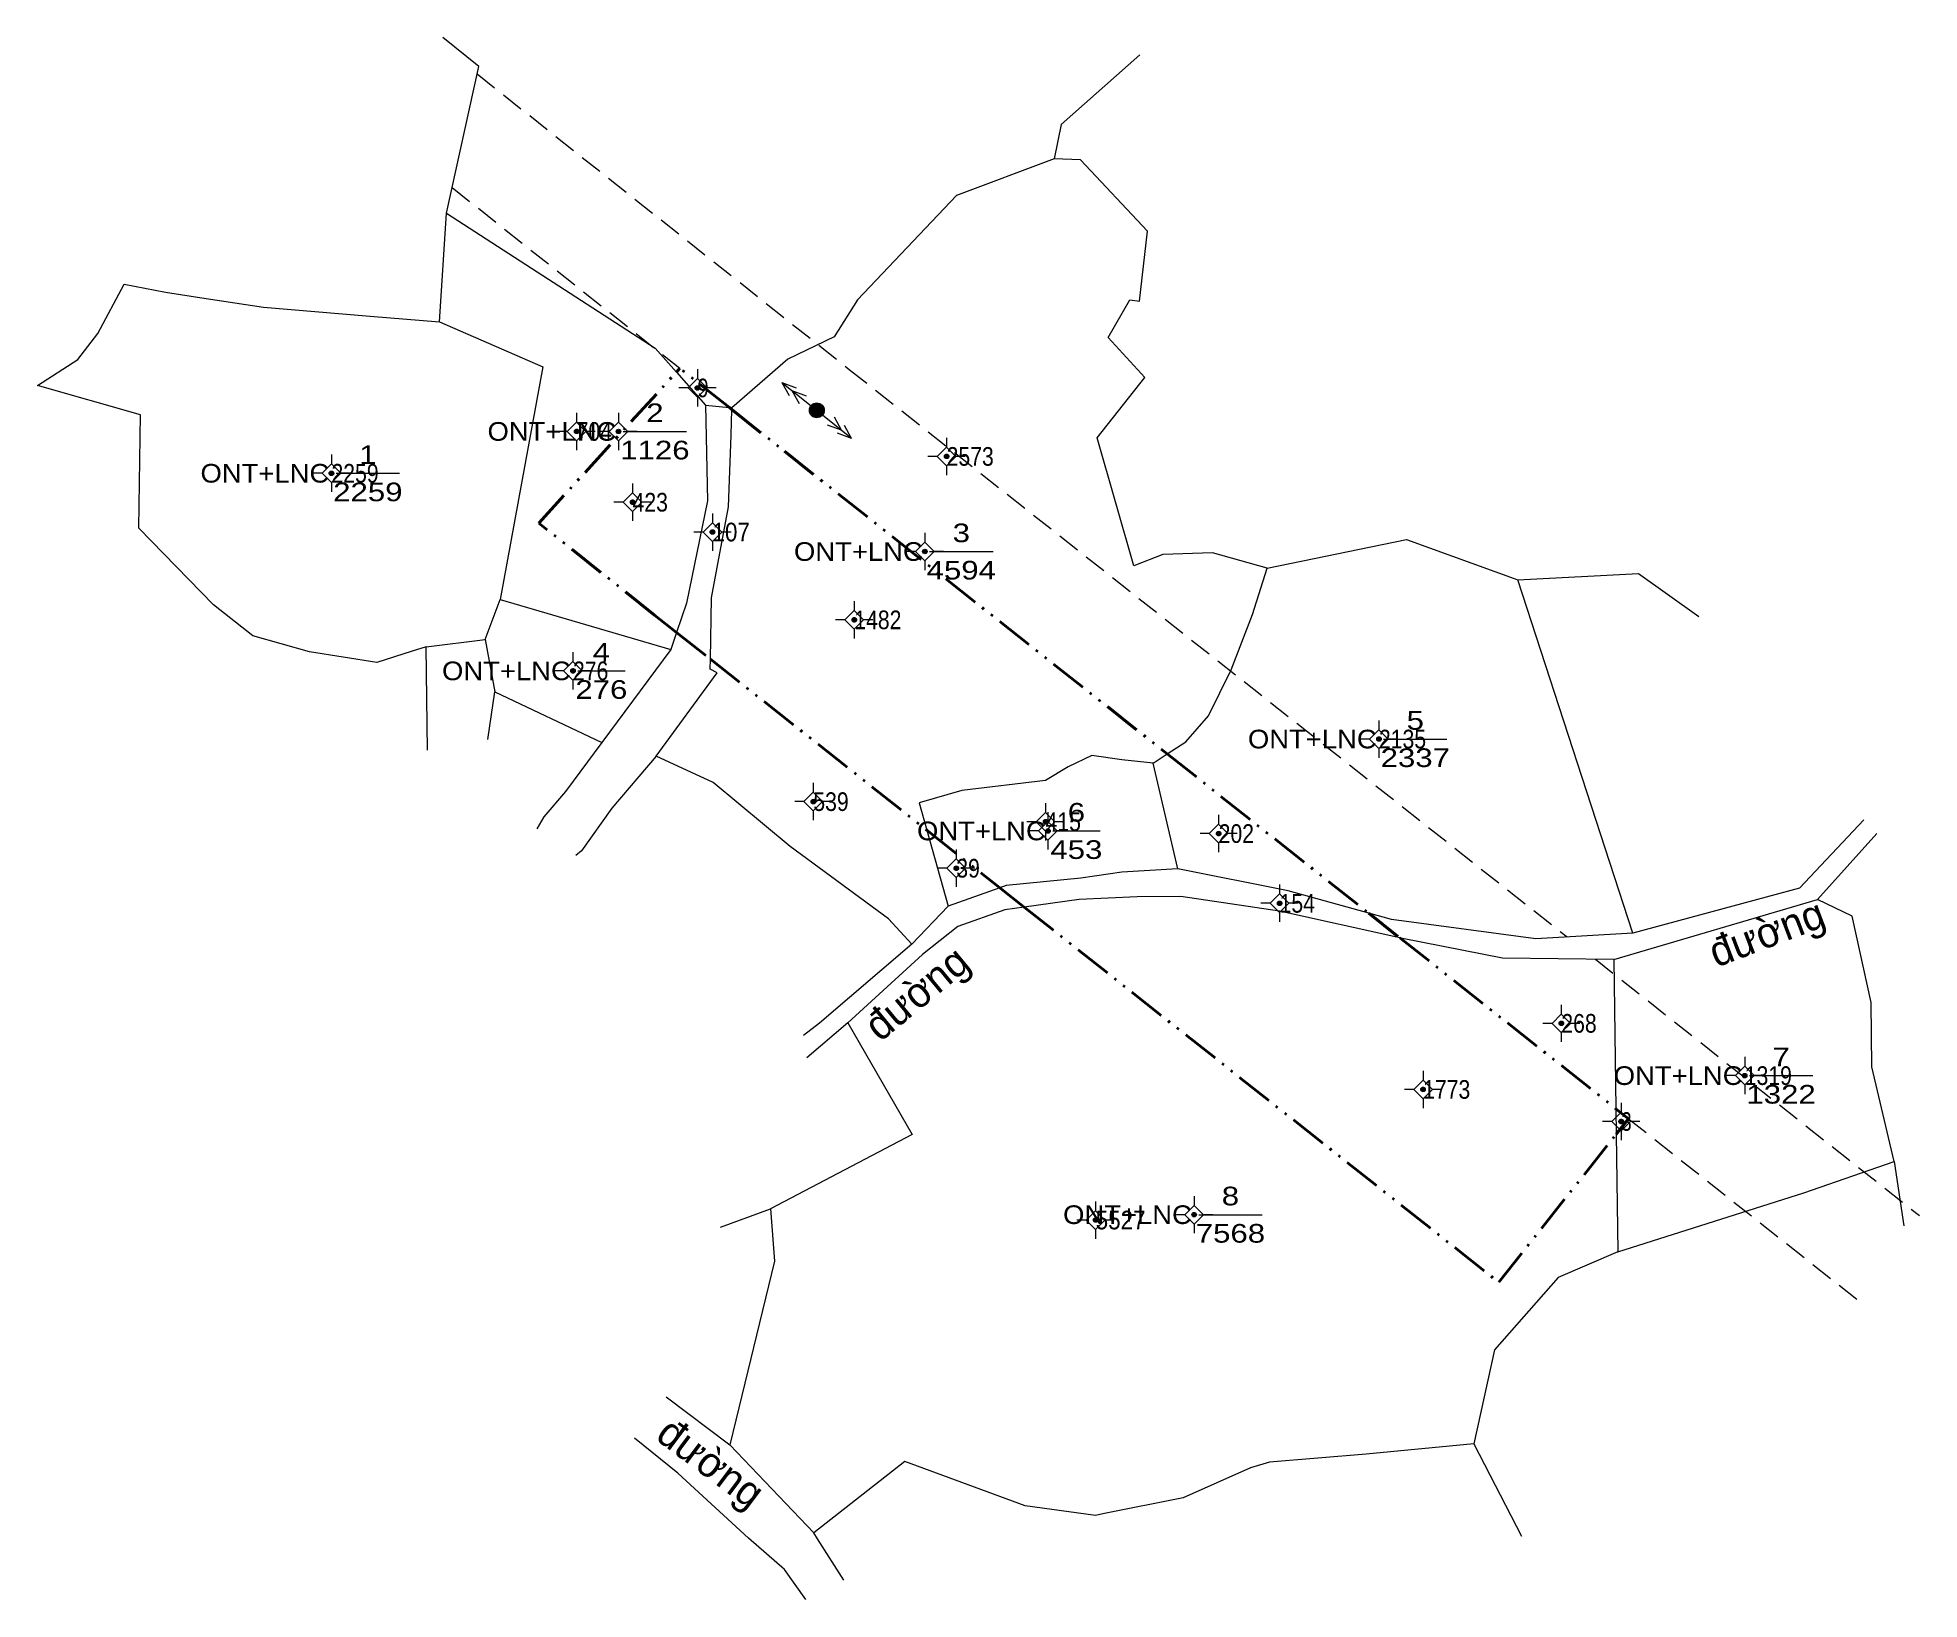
# Model space of a CAD drawing. Header units: metres. Extents: x 538613 to 538865, y 1837494 to 1837703.
import ezdxf
from ezdxf.enums import TextEntityAlignment as Align

# ---------------------------------------------------------------- set-up
doc = ezdxf.new("R2010")
doc.units = ezdxf.units.M
doc.linetypes.add('DASH_DOUBLE_DOT', pattern=[9.2, 5, -1.2, 0.3, -1.2, 0.3, -1.2])
doc.linetypes.add('MEDIUM_DASHED', pattern=[4.5, 3, -1.5])
for name, color, linetype, lineweight in [('10', 7, 'Continuous', 13), ('11', 7, 'Continuous', 13), ('13', 7, 'Continuous', 13), ('14', 7, 'MEDIUM_DASHED', 13), ('17', 7, 'Continuous', 13), ('20', 7, 'MEDIUM_DASHED', 13)]:
    doc.layers.add(name, color=color, linetype=linetype, lineweight=lineweight)
doc.layers.add('21', color=7, linetype='Continuous')
doc.layers.add('28', color=7, linetype='Continuous')

msp = doc.modelspace()

# ---------------------------------------------------------------- hatches: boundary and pattern name
at = {"layer": '11'}
for points in [[(538691.339, 1837650.69, 1), (538690.739, 1837650.69, 1)], [(538652.849, 1837645.08, 1), (538652.249, 1837645.08, 1)], [(538732.409, 1837634.59, 1), (538731.809, 1837634.59, 1)], [(538685.229, 1837618.59, 1), (538684.629, 1837618.59, 1)], [(538793.279, 1837609.45, 1), (538792.679, 1837609.45, 1)], [(538748.909, 1837597.13, 1), (538748.309, 1837597.13, 1)], [(538842.319, 1837564.33, 1), (538841.719, 1837564.33, 1)], [(538768.499, 1837545.69, 1), (538767.899, 1837545.69, 1)]]:
    msp.add_hatch(color=256, dxfattribs=at).paths.add_polyline_path(points)
at = {"layer": '17'}
msp.add_hatch(color=256, dxfattribs=at).paths.add_polyline_path([(538718.4, 1837652.891, 1), (538716.839, 1837654.142, 1)])
at = {"layer": '20'}
for points in [[(538701.919, 1837656.52, 1), (538701.319, 1837656.52, 1)], [(538685.719, 1837650.69, 1), (538685.119, 1837650.69, 1)], [(538735.319, 1837647.34, 1), (538734.719, 1837647.34, 1)], [(538652.849, 1837645.08, 1), (538652.249, 1837645.08, 1)], [(538693.219, 1837641.2, 1), (538692.619, 1837641.2, 1)], [(538703.929, 1837637.2, 1), (538703.329, 1837637.2, 1)], [(538722.939, 1837625.43, 1), (538722.339, 1837625.43, 1)], [(538685.229, 1837618.59, 1), (538684.629, 1837618.59, 1)], [(538793.279, 1837609.45, 1), (538792.679, 1837609.45, 1)], [(538717.449, 1837601.06, 1), (538716.849, 1837601.06, 1)], [(538748.589, 1837598.37, 1), (538747.989, 1837598.37, 1)], [(538771.789, 1837596.78, 1), (538771.189, 1837596.78, 1)], [(538736.619, 1837592.13, 1), (538736.019, 1837592.13, 1)], [(538779.959, 1837587.43, 1), (538779.359, 1837587.43, 1)], [(538817.729, 1837571.34, 1), (538817.129, 1837571.34, 1)], [(538799.199, 1837562.48, 1), (538798.599, 1837562.48, 1)], [(538842.319, 1837564.33, 1), (538841.719, 1837564.33, 1)], [(538825.759, 1837558.18, 1), (538825.159, 1837558.18, 1)], [(538755.299, 1837544.97, 1), (538754.699, 1837544.97, 1)]]:
    msp.add_hatch(color=256, dxfattribs=at).paths.add_polyline_path(points)

# ---------------------------------------------------------------- linework, layer by layer
at = {"layer": '10'}
for p, q in [((538667.03, 1837665.37), (538667.96, 1837679.94)), ((538657.74, 1837666.15), (538667.03, 1837665.37)), ((538777.99, 1837632.35), (538796.69, 1837636.22)), ((538796.69, 1837636.22), (538811.6, 1837630.81)), ((538827.02, 1837583.44), (538811.6, 1837630.81)), ((538675.15, 1837628.18), (538698.07, 1837621.44)), ((538665.25, 1837621.8), (538663.39, 1837621.21)), ((538665.42, 1837607.94), (538665.25, 1837621.8)), ((538673.15, 1837622.8), (538674.46, 1837615.76)), ((538698.07, 1837621.44), (538688.78, 1837609)), ((538673.5, 1837609.41), (538674.46, 1837615.76)), ((538674.46, 1837615.76), (538688.78, 1837609)), ((538762.69, 1837606.24), (538764.58, 1837607.47)), ((538766, 1837592.07), (538762.69, 1837606.24)), ((538681.04, 1837599.01), (538680.08, 1837597.41)), ((538851.76, 1837587.96), (538859.73, 1837596.81)), ((538686.05, 1837594.48), (538685.3, 1837593.85)), ((538824.49, 1837579.9), (538851.76, 1837587.96)), ((538856.43, 1837585.69), (538851.76, 1837587.96)), ((538730.37, 1837581.97), (538735.25, 1837587.03)), ((538721.78, 1837571.43), (538716.28, 1837566.73)), ((538862.06, 1837552.81), (538863.37, 1837544.21)), ((538704.69, 1837544.01), (538711.41, 1837546.47)), ((538697.42, 1837521.28), (538705.96, 1837514.84)), ((538699, 1837511.05), (538693.17, 1837515.72)), ((538705.96, 1837514.84), (538717.2, 1837503.04)), ((538805.68, 1837514.96), (538812.11, 1837502.61))]:
    msp.add_line(p, q, dxfattribs=at)
at = {"layer": '10', "linetype": 'DASH_DOUBLE_DOT', "lineweight": 40}
msp.add_line((538705.9, 1837653.89), (538706.22, 1837653.63), dxfattribs=at)
at = {"layer": '10'}
for points in [[(538667.96, 1837679.94), (538672.3, 1837699.6), (538667.49, 1837703.48)], [(538760.92, 1837701.19), (538750.37, 1837691.82), (538749.44, 1837687.22)], [(538749.44, 1837687.22), (538736.35, 1837682.32), (538723.06, 1837668.35), (538719.95, 1837663.35), (538713.74, 1837660.37), (538706.23, 1837653.85)], [(538777.99, 1837632.35), (538770.67, 1837634.41), (538764.01, 1837634.19), (538760.13, 1837632.65), (538755.21, 1837649.83), (538761.6, 1837657.9), (538756.66, 1837663.3), (538759.57, 1837668.33), (538760.88, 1837668.14), (538761.95, 1837677.53), (538752.97, 1837687.08), (538749.44, 1837687.22)], [(538667.96, 1837679.94), (538695.94, 1837661.86), (538698.79, 1837658.65), (538702.71, 1837654.23)], [(538613.16, 1837656.85), (538618.56, 1837660.34), (538621.23, 1837663.82), (538624.76, 1837670.45)], [(538624.76, 1837670.45), (538630.31, 1837669.38), (538635.75, 1837668.52), (538643.44, 1837667.36), (538657.74, 1837666.15)], [(538667.03, 1837665.37), (538680.9, 1837659.35), (538675.15, 1837628.18)], [(538663.39, 1837621.21), (538658.63, 1837619.71), (538649.61, 1837621.13), (538642.03, 1837623.27), (538636.75, 1837627.43), (538626.73, 1837637.72), (538626.97, 1837652.93), (538613.16, 1837656.85)], [(538702.71, 1837654.23), (538702.97, 1837641.37), (538700.13, 1837627.68), (538698.83, 1837623.75), (538698.07, 1837621.44)], [(538702.71, 1837654.23), (538705.9, 1837653.89), (538706.23, 1837653.85)], [(538703.35, 1837620.17), (538703.48, 1837628.36), (538705.8, 1837640.59), (538706.13, 1837650.2), (538706.22, 1837653.63), (538706.23, 1837653.85)], [(538764.58, 1837607.47), (538767.1, 1837609.1), (538770.15, 1837612.56), (538773.18, 1837618.74), (538776.01, 1837626.14), (538777.99, 1837632.35)], [(538811.6, 1837630.81), (538827.78, 1837631.65), (538835.86, 1837625.87)], [(538665.25, 1837621.8), (538673.15, 1837622.8), (538675.15, 1837628.18)], [(538696.08, 1837607.15), (538704.27, 1837618.31), (538703.33, 1837618.84), (538703.35, 1837620.17)], [(538688.78, 1837609), (538683.91, 1837602.42), (538681.04, 1837599.01)], [(538696.08, 1837607.15), (538690.14, 1837600.17), (538686.05, 1837594.48)], [(538730.37, 1837581.97), (538727.21, 1837585.35), (538714.04, 1837595.04), (538703.71, 1837603.63), (538696.08, 1837607.15)], [(538762.69, 1837606.24), (538758.52, 1837606.67), (538754.5, 1837607.24), (538751.32, 1837605.74), (538748.29, 1837603.88), (538737.08, 1837602.56), (538731.35, 1837600.9), (538732.38, 1837597.23), (538735.25, 1837587.03)], [(538857.97, 1837598.63), (538849.38, 1837589.45), (538827.02, 1837583.44)], [(538766, 1837592.07), (538758.52, 1837591.61), (538753.02, 1837590.79), (538743, 1837589.81), (538742.15, 1837589.5), (538735.25, 1837587.03)], [(538791.61, 1837586.1), (538780.82, 1837589.1), (538766, 1837592.07)], [(538795.78, 1837582.8), (538779.67, 1837586.38), (538766.4, 1837588.34), (538760.55, 1837588.29), (538752.77, 1837587.93), (538745.43, 1837586.91)], [(538745.43, 1837586.91), (538742.82, 1837586.55), (538736.53, 1837584.33), (538731.8, 1837580.59), (538721.78, 1837571.43)], [(538827.02, 1837583.44), (538814.03, 1837582.68), (538794.65, 1837585.25), (538791.61, 1837586.1)], [(538862.06, 1837552.81), (538859.07, 1837565.53), (538858.97, 1837574.12), (538856.43, 1837585.69)], [(538824.49, 1837579.9), (538809.56, 1837580.08), (538796.15, 1837582.72), (538795.78, 1837582.8)], [(538730.37, 1837581.97), (538717.99, 1837571.38), (538715.85, 1837569.73)], [(538824.49, 1837579.9), (538824.76, 1837559.89), (538824.8, 1837556.47), (538825.01, 1837540.7)], [(538721.78, 1837571.43), (538730.42, 1837556.42), (538711.41, 1837546.47)], [(538825.01, 1837540.7), (538849.96, 1837548.63), (538862.06, 1837552.81)], [(538711.41, 1837546.47), (538711.94, 1837539.44), (538705.96, 1837514.84)], [(538825.01, 1837540.7), (538817.01, 1837537.25), (538808.45, 1837527.55), (538805.68, 1837514.96)], [(538805.68, 1837514.96), (538791.28, 1837513.59), (538778.32, 1837512.5), (538775.78, 1837511.76), (538766.75, 1837507.71), (538755.96, 1837505.59), (538754.99, 1837505.35), (538745.57, 1837506.66)], [(538745.57, 1837506.66), (538729.42, 1837512.6), (538717.2, 1837503.04)], [(538716.15, 1837494.12), (538713.28, 1837498.12), (538708.47, 1837502.34), (538699, 1837511.05)], [(538721.23, 1837496.71), (538717.69, 1837502.24), (538717.2, 1837503.04)]]:
    msp.add_lwpolyline(points, dxfattribs=at)
at = {"layer": '10', "linetype": 'DASH_DOUBLE_DOT', "lineweight": 40}
for points in [[(538698.83, 1837623.75), (538695.88, 1837626.08), (538680.36, 1837638.4), (538698.79, 1837658.65)], [(538705.9, 1837653.89), (538699.26, 1837659.16), (538698.79, 1837658.65)], [(538706.22, 1837653.63), (538713.27, 1837648.03), (538764.58, 1837607.47), (538791.61, 1837586.1)], [(538698.83, 1837623.75), (538703.35, 1837620.17), (538732.38, 1837597.23), (538742.15, 1837589.5), (538745.43, 1837586.91)], [(538745.43, 1837586.91), (538809.04, 1837536.63), (538824.8, 1837556.47)], [(538791.61, 1837586.1), (538795.78, 1837582.8), (538824.76, 1837559.89)], [(538824.76, 1837559.89), (538826.45, 1837558.55), (538824.8, 1837556.47)]]:
    msp.add_lwpolyline(points, dxfattribs=at)
at = {"layer": '11'}
for p, q in [((538691.04, 1837653.19), (538691.04, 1837651.94)), ((538689.79, 1837650.69), (538688.54, 1837650.69)), ((538691.04, 1837649.44), (538691.04, 1837648.19)), ((538693.54, 1837650.69), (538692.29, 1837650.69)), ((538652.55, 1837647.58), (538652.55, 1837646.33)), ((538651.3, 1837645.08), (538650.05, 1837645.08)), ((538652.55, 1837643.83), (538652.55, 1837642.58)), ((538655.05, 1837645.08), (538653.8, 1837645.08)), ((538732.11, 1837637.09), (538732.11, 1837635.84)), ((538730.86, 1837634.59), (538729.61, 1837634.59)), ((538732.11, 1837633.34), (538732.11, 1837632.09)), ((538734.61, 1837634.59), (538733.36, 1837634.59)), ((538684.93, 1837621.09), (538684.93, 1837619.84)), ((538683.68, 1837618.59), (538682.43, 1837618.59)), ((538687.43, 1837618.59), (538686.18, 1837618.59)), ((538684.93, 1837617.34), (538684.93, 1837616.09)), ((538792.98, 1837611.95), (538792.98, 1837610.7)), ((538791.73, 1837609.45), (538790.48, 1837609.45)), ((538792.98, 1837608.2), (538792.98, 1837606.95)), ((538795.48, 1837609.45), (538794.23, 1837609.45)), ((538748.61, 1837599.63), (538748.61, 1837598.38)), ((538747.36, 1837597.13), (538746.11, 1837597.13)), ((538748.61, 1837595.88), (538748.61, 1837594.63)), ((538751.11, 1837597.13), (538749.86, 1837597.13)), ((538842.02, 1837566.83), (538842.02, 1837565.58)), ((538840.77, 1837564.33), (538839.52, 1837564.33)), ((538842.02, 1837563.08), (538842.02, 1837561.83)), ((538844.52, 1837564.33), (538843.27, 1837564.33)), ((538768.2, 1837548.19), (538768.2, 1837546.94)), ((538766.95, 1837545.69), (538765.7, 1837545.69)), ((538770.7, 1837545.69), (538769.45, 1837545.69)), ((538768.2, 1837544.44), (538768.2, 1837543.19))]:
    msp.add_line(p, q, dxfattribs=at)
for points in [[(538691.04, 1837651.94), (538689.79, 1837650.69), (538691.04, 1837649.44), (538692.29, 1837650.69)], [(538652.55, 1837646.33), (538651.3, 1837645.08), (538652.55, 1837643.83), (538653.8, 1837645.08)], [(538732.11, 1837635.84), (538730.86, 1837634.59), (538732.11, 1837633.34), (538733.36, 1837634.59)], [(538684.93, 1837619.84), (538683.68, 1837618.59), (538684.93, 1837617.34), (538686.18, 1837618.59)], [(538792.98, 1837610.7), (538791.73, 1837609.45), (538792.98, 1837608.2), (538794.23, 1837609.45)], [(538748.61, 1837598.38), (538747.36, 1837597.13), (538748.61, 1837595.88), (538749.86, 1837597.13)], [(538842.02, 1837565.58), (538840.77, 1837564.33), (538842.02, 1837563.08), (538843.27, 1837564.33)], [(538768.2, 1837546.94), (538766.95, 1837545.69), (538768.2, 1837544.44), (538769.45, 1837545.69)]]:
    msp.add_lwpolyline(points, close=True, dxfattribs=at)
for centre in [(538691.039, 1837650.69), (538652.549, 1837645.08), (538732.109, 1837634.59), (538684.929, 1837618.59), (538792.979, 1837609.45), (538748.609, 1837597.13), (538842.019, 1837564.33), (538768.199, 1837545.69)]:
    msp.add_circle(centre, 0.3, dxfattribs=at)
at = {"layer": '13'}
for p, q in [((538691.66, 1837650.69), (538700.16, 1837650.69)), ((538653.18, 1837645.08), (538661.68, 1837645.08)), ((538732.74, 1837634.59), (538741.24, 1837634.59)), ((538685.56, 1837618.59), (538691.93, 1837618.59)), ((538793.6, 1837609.45), (538802.1, 1837609.45)), ((538749.24, 1837597.13), (538755.61, 1837597.13)), ((538842.64, 1837564.33), (538851.14, 1837564.33)), ((538768.82, 1837545.69), (538777.32, 1837545.69))]:
    msp.add_line(p, q, dxfattribs=at)
at = {"layer": '14'}
for p, q in [((538668.72, 1837683.4), (538699.26, 1837659.16)), ((538821.99, 1837579.93), (538865.43, 1837545.59)), ((538826.45, 1837558.55), (538858.04, 1837533.58))]:
    msp.add_line(p, q, dxfattribs=at)
msp.add_lwpolyline([(538672.08, 1837698.62), (538721.97, 1837659.01), (538818.21, 1837582.92)], dxfattribs=at)
at = {"layer": '17'}
for p, q in [((538712.93, 1837657.26), (538716.84, 1837654.13)), ((538712.93, 1837657.26), (538714.83, 1837656.55)), ((538712.93, 1837657.26), (538713.9, 1837655.51)), ((538714.29, 1837656.16), (538716.2, 1837655.45)), ((538714.29, 1837656.16), (538715.26, 1837654.42)), ((538722.29, 1837649.75), (538718.4, 1837652.88)), ((538720.93, 1837650.84), (538719.04, 1837651.54)), ((538720.93, 1837650.84), (538719.98, 1837652.59)), ((538722.29, 1837649.75), (538721.34, 1837651.5)), ((538722.29, 1837649.75), (538720.4, 1837650.46))]:
    msp.add_line(p, q, dxfattribs=at)
msp.add_circle((538717.619, 1837653.517), 1, dxfattribs=at)
at = {"layer": '20'}
for p, q in [((538701.62, 1837659.02), (538701.62, 1837657.77)), ((538700.37, 1837656.52), (538699.12, 1837656.52)), ((538704.12, 1837656.52), (538702.87, 1837656.52)), ((538701.62, 1837655.27), (538701.62, 1837654.02)), ((538685.42, 1837653.19), (538685.42, 1837651.94)), ((538684.17, 1837650.69), (538682.92, 1837650.69)), ((538685.42, 1837649.44), (538685.42, 1837648.19)), ((538687.92, 1837650.69), (538686.67, 1837650.69)), ((538735.02, 1837649.84), (538735.02, 1837648.59)), ((538652.55, 1837647.58), (538652.55, 1837646.33)), ((538733.77, 1837647.34), (538732.52, 1837647.34)), ((538735.02, 1837646.09), (538735.02, 1837644.84)), ((538737.52, 1837647.34), (538736.27, 1837647.34)), ((538651.3, 1837645.08), (538650.05, 1837645.08)), ((538652.55, 1837643.83), (538652.55, 1837642.58)), ((538655.05, 1837645.08), (538653.8, 1837645.08)), ((538692.92, 1837643.7), (538692.92, 1837642.45)), ((538691.67, 1837641.2), (538690.42, 1837641.2)), ((538695.42, 1837641.2), (538694.17, 1837641.2)), ((538692.92, 1837639.95), (538692.92, 1837638.7)), ((538703.63, 1837639.7), (538703.63, 1837638.45)), ((538702.38, 1837637.2), (538701.13, 1837637.2)), ((538703.63, 1837635.95), (538703.63, 1837634.7)), ((538706.13, 1837637.2), (538704.88, 1837637.2)), ((538722.64, 1837627.93), (538722.64, 1837626.68)), ((538721.39, 1837625.43), (538720.14, 1837625.43)), ((538722.64, 1837624.18), (538722.64, 1837622.93)), ((538725.14, 1837625.43), (538723.89, 1837625.43)), ((538684.93, 1837621.09), (538684.93, 1837619.84)), ((538683.68, 1837618.59), (538682.43, 1837618.59)), ((538687.43, 1837618.59), (538686.18, 1837618.59)), ((538684.93, 1837617.34), (538684.93, 1837616.09)), ((538792.98, 1837611.95), (538792.98, 1837610.7)), ((538791.73, 1837609.45), (538790.48, 1837609.45)), ((538792.98, 1837608.2), (538792.98, 1837606.95)), ((538795.48, 1837609.45), (538794.23, 1837609.45)), ((538717.15, 1837603.56), (538717.15, 1837602.31)), ((538715.9, 1837601.06), (538714.65, 1837601.06)), ((538719.65, 1837601.06), (538718.4, 1837601.06)), ((538748.29, 1837600.87), (538748.29, 1837599.62)), ((538717.15, 1837599.81), (538717.15, 1837598.56)), ((538747.04, 1837598.37), (538745.79, 1837598.37)), ((538750.79, 1837598.37), (538749.54, 1837598.37)), ((538771.49, 1837599.28), (538771.49, 1837598.03)), ((538748.29, 1837597.12), (538748.29, 1837595.87)), ((538770.24, 1837596.78), (538768.99, 1837596.78)), ((538771.49, 1837595.53), (538771.49, 1837594.28)), ((538773.99, 1837596.78), (538772.74, 1837596.78)), ((538736.32, 1837594.63), (538736.32, 1837593.38)), ((538735.07, 1837592.13), (538733.82, 1837592.13)), ((538736.32, 1837590.88), (538736.32, 1837589.63)), ((538738.82, 1837592.13), (538737.57, 1837592.13)), ((538779.66, 1837589.93), (538779.66, 1837588.68)), ((538778.41, 1837587.43), (538777.16, 1837587.43)), ((538779.66, 1837586.18), (538779.66, 1837584.93)), ((538782.16, 1837587.43), (538780.91, 1837587.43)), ((538817.43, 1837573.84), (538817.43, 1837572.59)), ((538816.18, 1837571.34), (538814.93, 1837571.34)), ((538817.43, 1837570.09), (538817.43, 1837568.84)), ((538819.93, 1837571.34), (538818.68, 1837571.34)), ((538798.9, 1837564.98), (538798.9, 1837563.73)), ((538842.02, 1837566.83), (538842.02, 1837565.58)), ((538797.65, 1837562.48), (538796.4, 1837562.48)), ((538801.4, 1837562.48), (538800.15, 1837562.48)), ((538840.77, 1837564.33), (538839.52, 1837564.33)), ((538842.02, 1837563.08), (538842.02, 1837561.83)), ((538844.52, 1837564.33), (538843.27, 1837564.33)), ((538798.9, 1837561.23), (538798.9, 1837559.98)), ((538825.46, 1837560.68), (538825.46, 1837559.43)), ((538824.21, 1837558.18), (538822.96, 1837558.18)), ((538827.96, 1837558.18), (538826.71, 1837558.18)), ((538825.46, 1837556.93), (538825.46, 1837555.68)), ((538755, 1837547.47), (538755, 1837546.22)), ((538753.75, 1837544.97), (538752.5, 1837544.97)), ((538757.5, 1837544.97), (538756.25, 1837544.97)), ((538755, 1837543.72), (538755, 1837542.47))]:
    msp.add_line(p, q, dxfattribs=at)
for points in [[(538701.62, 1837657.77), (538700.37, 1837656.52), (538701.62, 1837655.27), (538702.87, 1837656.52)], [(538685.42, 1837651.94), (538684.17, 1837650.69), (538685.42, 1837649.44), (538686.67, 1837650.69)], [(538735.02, 1837648.59), (538733.77, 1837647.34), (538735.02, 1837646.09), (538736.27, 1837647.34)], [(538652.55, 1837646.33), (538651.3, 1837645.08), (538652.55, 1837643.83), (538653.8, 1837645.08)], [(538692.92, 1837642.45), (538691.67, 1837641.2), (538692.92, 1837639.95), (538694.17, 1837641.2)], [(538703.63, 1837638.45), (538702.38, 1837637.2), (538703.63, 1837635.95), (538704.88, 1837637.2)], [(538722.64, 1837626.68), (538721.39, 1837625.43), (538722.64, 1837624.18), (538723.89, 1837625.43)], [(538684.93, 1837619.84), (538683.68, 1837618.59), (538684.93, 1837617.34), (538686.18, 1837618.59)], [(538792.98, 1837610.7), (538791.73, 1837609.45), (538792.98, 1837608.2), (538794.23, 1837609.45)], [(538717.15, 1837602.31), (538715.9, 1837601.06), (538717.15, 1837599.81), (538718.4, 1837601.06)], [(538748.29, 1837599.62), (538747.04, 1837598.37), (538748.29, 1837597.12), (538749.54, 1837598.37)], [(538771.49, 1837598.03), (538770.24, 1837596.78), (538771.49, 1837595.53), (538772.74, 1837596.78)], [(538736.32, 1837593.38), (538735.07, 1837592.13), (538736.32, 1837590.88), (538737.57, 1837592.13)], [(538779.66, 1837588.68), (538778.41, 1837587.43), (538779.66, 1837586.18), (538780.91, 1837587.43)], [(538817.43, 1837572.59), (538816.18, 1837571.34), (538817.43, 1837570.09), (538818.68, 1837571.34)], [(538842.02, 1837565.58), (538840.77, 1837564.33), (538842.02, 1837563.08), (538843.27, 1837564.33)], [(538798.9, 1837563.73), (538797.65, 1837562.48), (538798.9, 1837561.23), (538800.15, 1837562.48)], [(538825.46, 1837559.43), (538824.21, 1837558.18), (538825.46, 1837556.93), (538826.71, 1837558.18)], [(538755, 1837546.22), (538753.75, 1837544.97), (538755, 1837543.72), (538756.25, 1837544.97)]]:
    msp.add_lwpolyline(points, close=True, dxfattribs=at)
for centre in [(538701.619, 1837656.52), (538685.419, 1837650.69), (538735.019, 1837647.34), (538652.549, 1837645.08), (538692.919, 1837641.2), (538703.629, 1837637.2), (538722.639, 1837625.43), (538684.929, 1837618.59), (538792.979, 1837609.45), (538717.149, 1837601.06), (538748.289, 1837598.37), (538771.489, 1837596.78), (538736.319, 1837592.13), (538779.659, 1837587.43), (538817.429, 1837571.34), (538798.899, 1837562.48), (538842.019, 1837564.33), (538825.459, 1837558.18), (538754.999, 1837544.97)]:
    msp.add_circle(centre, 0.3, dxfattribs=at)

# ---------------------------------------------------------------- texts
at = {"layer": '13', "width": 1.25}
for s, p in [('2', (538695.91, 1837651.94)), ('1', (538657.43, 1837646.33)), ('1126', (538695.91, 1837646.94)), ('2259', (538657.43, 1837641.33)), ('3', (538736.99, 1837635.84)), ('4594', (538736.99, 1837630.84)), ('4', (538688.74, 1837619.84)), ('276', (538688.735, 1837614.84)), ('5', (538797.85, 1837610.7)), ('2337', (538797.85, 1837605.7)), ('6', (538752.42, 1837598.38)), ('453', (538752.415, 1837593.38)), ('7', (538846.89, 1837565.58)), ('1322', (538846.89, 1837560.58)), ('8', (538773.07, 1837546.94)), ('7568', (538773.07, 1837541.94))]:
    msp.add_text(s, height=2.5, dxfattribs=at).set_placement(p, align=Align.CENTER)
at = {"layer": '13', "width": 1.1}
for p in [(538690.74, 1837649.44), (538652.26, 1837643.83), (538731.82, 1837633.34), (538684.64, 1837617.34), (538792.68, 1837608.2), (538748.32, 1837595.88), (538841.72, 1837563.08), (538767.9, 1837544.44)]:
    msp.add_text('ONT+LNC', height=2.5, dxfattribs=at).set_placement(p, align=Align.RIGHT)
at = {"layer": '21'}
for s, width, p in [('9', 0.8, (538701.62, 1837655.27)), ('704', 0.85, (538685.42, 1837649.44)), ('2573', 0.85, (538735.02, 1837646.09)), ('2259', 0.85, (538652.55, 1837643.83)), ('423', 0.85, (538692.92, 1837639.95)), ('107', 0.9, (538703.63, 1837635.95)), ('1482', 0.85, (538722.64, 1837624.18)), ('276', 0.85, (538684.93, 1837617.34)), ('2135', 0.85, (538792.98, 1837608.2)), ('539', 0.85, (538717.15, 1837599.81)), ('415', 0.85, (538748.29, 1837597.12)), ('202', 0.85, (538771.49, 1837595.53)), ('39', 0.85, (538736.32, 1837590.88)), ('154', 0.85, (538779.66, 1837586.18)), ('268', 0.85, (538817.43, 1837570.09)), ('1319', 0.85, (538842.02, 1837563.08)), ('1773', 0.85, (538798.9, 1837561.23)), ('3', 0.75, (538825.46, 1837556.93)), ('5527', 0.9, (538755, 1837543.72))]:
    msp.add_text(s, height=2.5, dxfattribs=dict(at, width=width)).set_placement(p)
at = {"layer": '28'}
for rotation, p in [(20.774, (538845.676, 1837581.629)), (39.583, (538732.276, 1837573.852)), (323.215, (538702.232, 1837510.876))]:
    msp.add_text('®\xadêng', height=4, rotation=rotation, dxfattribs=at).set_placement(p, align=Align.CENTER)

doc.saveas('drawing.dxf')
